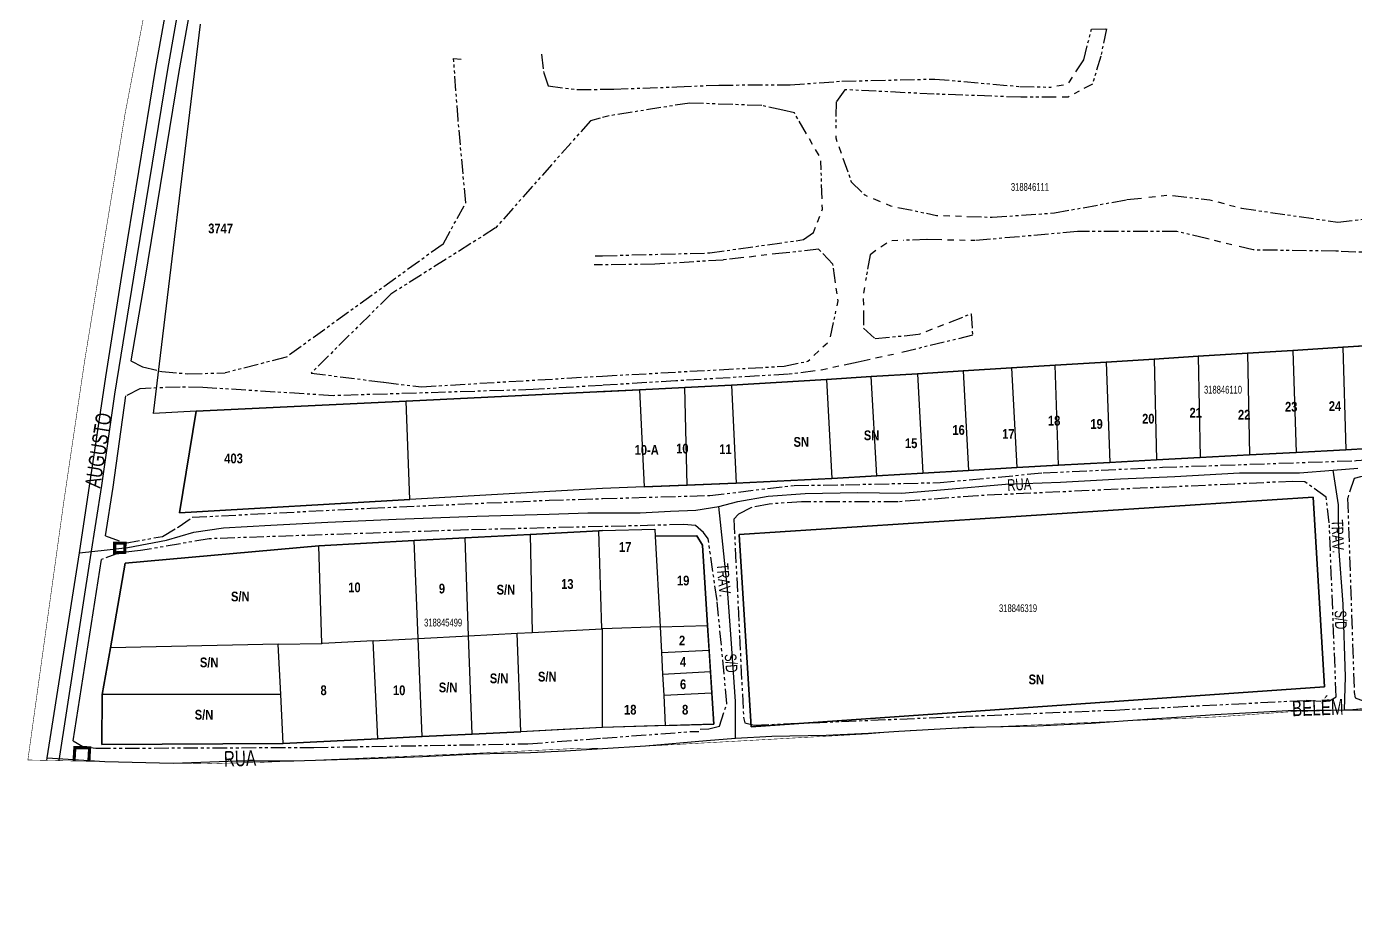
# Model space of a CAD drawing. Extents: x 204834 to 208707, y 4853033 to 4855981.
# Drawn here: x 205648.1 to 205990, y 4853033.3 to 4853262.4 of the extents above; entities that cross this region are included whole.
import ezdxf
from ezdxf.enums import TextEntityAlignment as Align

# ---------------------------------------------------------------- set-up
doc = ezdxf.new("R2010")
doc.units = 0
doc.header["$LTSCALE"] = 1.5
doc.header["$MEASUREMENT"] = 0
doc.linetypes.add('PHANTOMX2', pattern=[5, 2.5, -0.5, 0.5, -0.5, 0.5, -0.5])
for name, color, linetype in [('CD-MALHA-LOTES', 40, 'CONTINUOUS'), ('CD_TXT_QUADRA', 7, 'CONTINUOUS'), ('LM-LIM-SETOR-FISCAL', 7, 'CONTINUOUS'), ('RU-QUADRAS', 6, 'CONTINUOUS'), ('SV-EIXO-ROD-ESTR', 7, 'CONTINUOUS'), ('SV-EIXO-RUA-N-PAV', 6, 'CONTINUOUS'), ('SV-EST-MUNIC-PAV', 1, 'CONTINUOUS'), ('SV-PONTE-BUEIRO', 249, 'CONTINUOUS'), ('SV-RUA-NAO-PAV-S-GUIA-C-GUIA', 7, 'PHANTOMX2'), ('SV-TXT-MUNIC-PAV', 7, 'CONTINUOUS'), ('SV-TXT-RUA-N-PAV-S-GUIA-C-GUIA', 7, 'CONTINUOUS'), ('Th_NmrPort', 7, 'CONTINUOUS')]:
    doc.layers.add(name, color=color, linetype=linetype)
doc.styles.add('ARIAL', font='ARIAL.TTF')
doc.styles.get("Standard").update_dxf_attribs({"font": 'swisscbo.ttf'})
doc.linetypes.add('Limite', pattern='A,20,-3,[130,ltypeshp.shx,S=6.35,R=0,X=0,Y=0],-3,20', length=46)

msp = doc.modelspace()

# ---------------------------------------------------------------- linework, layer by layer
at = {"layer": 'CD-MALHA-LOTES', "linetype": 'Continuous'}
for p, q in [((205997.89, 4853180.65), (205986.75, 4853179.96)), ((205938.27, 4853176.94), (205925.93, 4853176.17)), ((205949.52, 4853177.64), (205938.27, 4853176.94)), ((205938.27, 4853176.94), (205938.83, 4853151.01)), ((205962.21, 4853178.43), (205949.52, 4853177.64)), ((205949.52, 4853177.64), (205950.08, 4853151.61)), ((205973.94, 4853179.16), (205962.21, 4853178.43)), ((205962.21, 4853178.43), (205962.78, 4853152.29)), ((205986.75, 4853179.96), (205973.94, 4853179.16)), ((205973.94, 4853179.16), (205974.74, 4853152.93)), ((205986.75, 4853179.96), (205987.54, 4853153.62)), ((205889.06, 4853173.87), (205877.32, 4853173.14)), ((205901.52, 4853174.65), (205889.06, 4853173.87)), ((205889.06, 4853173.87), (205890.45, 4853148.27)), ((205912.76, 4853175.35), (205901.52, 4853174.65)), ((205901.52, 4853174.65), (205902.9, 4853149)), ((205925.93, 4853176.17), (205912.76, 4853175.35)), ((205913.67, 4853149.64), (205912.76, 4853175.35)), ((205925.93, 4853176.17), (205926.84, 4853150.37)), ((205829.46, 4853170.23), (205817.49, 4853169.61)), ((205853.93, 4853171.69), (205829.46, 4853170.23)), ((205829.46, 4853170.23), (205830.7, 4853145.03)), ((205865.47, 4853172.4), (205853.93, 4853171.69)), ((205853.93, 4853171.69), (205855.31, 4853146.24)), ((205877.32, 4853173.14), (205865.47, 4853172.4)), ((205866.85, 4853146.88), (205865.47, 4853172.4)), ((205877.32, 4853173.14), (205878.7, 4853147.57)), ((205795.17, 4853168.51), (205745.82, 4853166.12)), ((205795.17, 4853168.51), (205805.83, 4853169.04)), ((205817.49, 4853169.61), (205805.83, 4853169.04)), ((205805.83, 4853169.04), (205807.05, 4853144.1)), ((205818.1, 4853144.54), (205817.49, 4853169.61)), ((205691.78, 4853163.5), (205687.48, 4853137.4)), ((205745.82, 4853166.12), (205691.78, 4853163.5)), ((205746.71, 4853140.82), (205745.82, 4853166.12)), ((205962.78, 4853152.29), (205974.74, 4853152.93)), ((205974.74, 4853152.93), (205987.54, 4853153.62)), ((205987.54, 4853153.62), (205999.03, 4853154.23)), ((205902.9, 4853149), (205913.67, 4853149.64)), ((205913.67, 4853149.64), (205926.84, 4853150.37)), ((205926.84, 4853150.37), (205938.83, 4853151.01)), ((205938.83, 4853151.01), (205950.08, 4853151.61)), ((205950.08, 4853151.61), (205962.78, 4853152.29)), ((205830.7, 4853145.03), (205855.31, 4853146.24)), ((205855.31, 4853146.24), (205866.85, 4853146.88)), ((205866.85, 4853146.88), (205878.7, 4853147.57)), ((205878.7, 4853147.57), (205890.45, 4853148.27)), ((205890.45, 4853148.27), (205902.9, 4853149)), ((205796.31, 4853143.68), (205746.71, 4853140.82)), ((205807.05, 4853144.1), (205796.31, 4853143.68)), ((205807.05, 4853144.1), (205818.1, 4853144.54)), ((205818.1, 4853144.54), (205830.7, 4853145.03)), ((205687.48, 4853137.4), (205746.71, 4853140.82)), ((205979.17, 4853141.41), (205831.44, 4853131.78)), ((205982.09, 4853092.65), (205979.17, 4853141.41)), ((205795.41, 4853132.77), (205777.73, 4853131.83)), ((205796.33, 4853132.82), (205795.41, 4853132.77)), ((205796.11, 4853107.53), (205795.41, 4853132.77)), ((205796.33, 4853132.82), (205809.75, 4853133.22)), ((205809.75, 4853133.22), (205809.85, 4853131.37)), ((205747.82, 4853130.24), (205723.3, 4853128.94)), ((205760.95, 4853130.94), (205747.82, 4853130.24)), ((205748.86, 4853105.08), (205747.82, 4853130.24)), ((205777.73, 4853131.83), (205760.95, 4853130.94)), ((205761.87, 4853105.76), (205760.95, 4853130.94)), ((205777.73, 4853131.83), (205778.2, 4853106.6)), ((205820.6, 4853131.49), (205809.85, 4853131.37)), ((205809.85, 4853131.37), (205811.11, 4853108.03)), ((205822.07, 4853129.06), (205820.6, 4853131.49)), ((205823.34, 4853108.41), (205822.07, 4853129.06)), ((205831.44, 4853131.78), (205834.57, 4853082.39)), ((205724.13, 4853103.81), (205723.3, 4853128.94)), ((205737.35, 4853104.49), (205748.86, 4853105.08)), ((205748.86, 4853105.08), (205761.87, 4853105.76)), ((205749.89, 4853079.84), (205748.86, 4853105.08)), ((205761.87, 4853105.76), (205774.34, 4853106.4)), ((205762.79, 4853080.48), (205761.87, 4853105.76)), ((205774.34, 4853106.4), (205778.2, 4853106.6)), ((205775.27, 4853081.11), (205774.34, 4853106.4)), ((205778.2, 4853106.6), (205796.11, 4853107.53)), ((205796.11, 4853107.53), (205796.33, 4853107.54)), ((205811.11, 4853108.03), (205796.33, 4853107.54)), ((205796.33, 4853082.16), (205796.33, 4853107.54)), ((205811.11, 4853108.03), (205823.34, 4853108.41)), ((205811.11, 4853108.03), (205811.46, 4853101.51)), ((205823.73, 4853102.11), (205823.34, 4853108.41)), ((205669.73, 4853102.69), (205667.62, 4853090.68)), ((205712.85, 4853103.58), (205669.73, 4853102.69)), ((205712.85, 4853103.58), (205724.13, 4853103.81)), ((205713.52, 4853090.68), (205712.85, 4853103.58)), ((205724.31, 4853103.81), (205724.13, 4853103.81)), ((205737.35, 4853104.49), (205724.31, 4853103.81)), ((205738.52, 4853079.27), (205737.35, 4853104.49)), ((205811.46, 4853101.51), (205823.73, 4853102.11)), ((205824.07, 4853096.55), (205823.73, 4853102.11)), ((205811.46, 4853101.51), (205811.76, 4853095.94)), ((205811.76, 4853095.94), (205824.07, 4853096.55)), ((205811.76, 4853095.94), (205812.05, 4853090.5)), ((205824.41, 4853091.1), (205824.07, 4853096.55)), ((205834.57, 4853082.39), (205982.09, 4853092.65)), ((205713.52, 4853090.68), (205667.62, 4853090.68)), ((205714.17, 4853078.06), (205713.52, 4853090.68)), ((205812.05, 4853090.5), (205824.41, 4853091.1)), ((205812.05, 4853090.5), (205812.44, 4853082.68)), ((205824.92, 4853083.07), (205824.41, 4853091.1)), ((205796.33, 4853082.16), (205775.27, 4853081.11)), ((205812.44, 4853082.68), (205796.33, 4853082.16)), ((205812.44, 4853082.68), (205824.92, 4853083.07)), ((205714.17, 4853078.06), (205738.52, 4853079.27)), ((205738.52, 4853079.27), (205749.89, 4853079.84)), ((205749.89, 4853079.84), (205762.79, 4853080.48)), ((205762.79, 4853080.48), (205775.27, 4853081.11))]:
    msp.add_line(p, q, dxfattribs=at)
for points in [[(205691.78, 4853163.5), (205680.76, 4853162.97), (205692.85, 4853263.07)], [(205723.3, 4853128.94), (205673.55, 4853124.4), (205669.73, 4853102.69)], [(205667.62, 4853090.68), (205667.49, 4853077.8), (205714.17, 4853078.06)]]:
    msp.add_lwpolyline(points, dxfattribs=at)
at = {"layer": 'LM-LIM-SETOR-FISCAL', "linetype": 'Limite', "ltscale": 0.1, "const_width": 0.13, "flags": 128}
msp.add_lwpolyline([(208132.13, 4853213.19), (208114.89, 4853209.76), (208079.6, 4853197.34), (208051.55, 4853180.72), (208025.58, 4853147.48), (208008.96, 4853121.51), (207990.27, 4853095.54), (207977.18, 4853074.27), (207977.18, 4853074.27), (207977.25, 4853074.22), (207977.18, 4853074.27), (207956.1, 4853085.93), (207945.82, 4853090.68), (207936.07, 4853099.64), (207925.79, 4853113.08), (207912.87, 4853122.04), (207901.27, 4853129.42), (207885.99, 4853134.43), (207866.22, 4853130.48), (207857.06, 4853117.3), (207855.74, 4853109.65), (207854.29, 4853104.12), (207849.81, 4853098.58), (207843.48, 4853094.63), (207832.35, 4853091.47), (207826.81, 4853088.04), (207822.46, 4853090.02), (207820.49, 4853094.5), (207817.85, 4853098.72), (207811.26, 4853102.27), (207805.07, 4853103.59), (207799.14, 4853104.38), (207790.7, 4853104.38), (207787.01, 4853100.03), (207786.62, 4853093.31), (207788.2, 4853087.12), (207790.57, 4853079.61), (207790.97, 4853071.24), (207790.84, 4853064.52), (207788.33, 4853057.66), (207782.8, 4853050.28), (207778.71, 4853047.25), (207773.44, 4853045.67), (207762.04, 4853043.3), (207754.13, 4853041.45), (207747.15, 4853035.92), (207736.87, 4853033.41), (207724.88, 4853033.81), (207719.34, 4853036.97), (207718.29, 4853046.46), (207718.15, 4853057.73), (207718.02, 4853064.06), (207716.7, 4853070.78), (207713.41, 4853075.39), (207708.27, 4853076.71), (207703.66, 4853075.26), (207699.7, 4853071.57), (207695.82, 4853066.3), (207691.07, 4853063.26), (207679.08, 4853063.26), (207668.54, 4853066.43), (207663.92, 4853071.17), (207660.23, 4853076.31), (207656.54, 4853081.71), (207653.12, 4853086.99), (207651.8, 4853094.76), (207650.35, 4853101.35), (207645.47, 4853108.07), (207638.75, 4853112.42), (207633.48, 4853114.13), (207625.51, 4853116.05), (207616.55, 4853118.55), (207607.72, 4853121.45), (207599.15, 4853123.03), (207589.26, 4853124.48), (207579.64, 4853122.9), (207567.98, 4853122.5), (207563.63, 4853123.29), (207559.41, 4853125.53), (207549.66, 4853131.07), (207540.31, 4853134.1), (207534.9, 4853135.16), (207526.34, 4853135.42), (207517.37, 4853134.63), (207509.86, 4853132.26), (207501.03, 4853132.12), (207496.16, 4853134.1), (207489.44, 4853138.19), (207485.09, 4853140.95), (207483.24, 4853145.3), (207433.38, 4853135.75), (207434.67, 4853127.72), (207426.82, 4853124.81), (207415.73, 4853122.98), (207396.77, 4853120.95), (207392.49, 4853119.11), (207387.47, 4853118.39), (207381.3, 4853117.24), (207376.56, 4853116.38), (207369.1, 4853115.23), (207357.97, 4853112.75), (207344.5, 4853111.15), (207333.42, 4853111.36), (207328.77, 4853111.37), (207320.7, 4853109.57), (207319.42, 4853105.86), (207317.92, 4853104.36), (207313.42, 4853103), (207306.84, 4853102), (207303.18, 4853099.75), (207300.74, 4853099.94), (207297.24, 4853101.27), (207294.36, 4853102.41), (207290.13, 4853102.41), (207285.91, 4853101.58), (207283.75, 4853100.66), (207281.89, 4853098.7), (207278.14, 4853097.67), (207267.11, 4853095.09), (207250.59, 4853091.4), (207242.24, 4853089.87), (207232.02, 4853089.01), (207225.74, 4853087.76), (207218.42, 4853086.81), (207208.78, 4853084.88), (207201.06, 4853083.36), (207192.55, 4853081.52), (207188.75, 4853080.47), (207183.81, 4853079.34), (207181.54, 4853078.81), (207178.97, 4853078.21), (207175.42, 4853077.24), (207161.51, 4853073.61), (207134.62, 4853067.5), (207121.18, 4853063.43), (207109.77, 4853060.98), (207083.02, 4853055.24), (207071.92, 4853053.66), (207063.04, 4853052.2), (207057.57, 4853051.22), (207048.59, 4853049.32), (207041.5, 4853047.9), (207028.02, 4853045.07), (207018.95, 4853043.22), (207009.04, 4853041.02), (207007.25, 4853052.87), (207006.42, 4853057.28), (207004.98, 4853065.92), (207003.06, 4853076.97), (207001.71, 4853082.51), (207000.15, 4853089.03), (206998.25, 4853095.75), (206995.98, 4853101.99), (206993.74, 4853107.81), (206987.39, 4853105.57), (206977.81, 4853100.47), (206967.6, 4853097.61), (206962.59, 4853093.58), (206958.92, 4853089.46), (206955.6, 4853082.5), (206950.01, 4853078.17), (206943.28, 4853074.5), (206936.66, 4853071.45), (206932.61, 4853069.6), (206929.01, 4853068.36), (206924.61, 4853067.87), (206920.58, 4853068.19), (206915.12, 4853068.72), (206902.95, 4853070.8), (206891.38, 4853067.85), (206880.4, 4853065.73), (206872.64, 4853064.04), (206858.24, 4853060.22), (206847.8, 4853057.54), (206840.17, 4853055.43), (206828.46, 4853052.32), (206822.53, 4853050.63), (206811.52, 4853047.66), (206803.01, 4853045.24), (206783.97, 4853039.27), (206779.35, 4853035.22), (206768.83, 4853039.64), (206726.11, 4853063.48), (206713.2, 4853068.45), (206676.44, 4853090.31), (206672.42, 4853095.9), (206668.43, 4853097.71), (206665.78, 4853098.35), (206614.27, 4853094.76), (206560.2, 4853092.06), (206527.07, 4853088.1), (206526.63, 4853090.28), (206436.89, 4853085.62), (206403.59, 4853083.9), (206378.69, 4853082.54), (206306.59, 4853077.18), (206281.43, 4853073.09), (206250.76, 4853068.13), (206249.32, 4853067.81), (206241.73, 4853106.06), (206174.74, 4853099.25), (206115.25, 4853096.39), (206097.24, 4853093.29), (206088.22, 4853093.5), (206047.56, 4853092.24), (205987.11, 4853086.63), (205973.22, 4853086.23), (205954.27, 4853084.91), (205875.14, 4853081.42), (205864.61, 4853080.53), (205796.33, 4853076.78), (205791.35, 4853076.88), (205760.46, 4853075.4), (205708.12, 4853073.2), (205697.96, 4853072.98), (205694.02, 4853072.84), (205648.48, 4853073.83), (205657.67, 4853139.89), (205663.09, 4853176.52), (205673.5, 4853240.08), (205679.81, 4853273), (205682.39, 4853291.1), (205686.45, 4853319.25), (205690.23, 4853344.16), (205693.06, 4853366.18), (205695.8, 4853385.06), (205698.77, 4853405.47), (205701.84, 4853427.15), (205703.38, 4853440.04), (205705.6, 4853461.25), (205707.13, 4853485.05), (205708.09, 4853504.93), (205707.25, 4853529.87), (205706.63, 4853547.82), (205704.33, 4853573.07), (205701.82, 4853593.22), (205697.65, 4853618.26), (205692.43, 4853645.81), (205685.96, 4853670.23), (205679.7, 4853691.73), (205670, 4853719.35), (205658.78, 4853745.51), (205610.54, 4853829.65), (205562.78, 4853902.04), (205476.94, 4854024.43), (205418.69, 4854109.18), (205356.81, 4854200.14), (205285.27, 4854304.56), (205232.63, 4854379.82), (205148.32, 4854500.33), (205059.6, 4854625.34), (204995.99, 4854716.47), (204934.98, 4854801.22), (204887.55, 4854871.19), (204871.08, 4854893.76), (204835.64, 4854946.28), (204834.25, 4854948.2), (204845.64, 4854959.83), (204876.75, 4854964.71), (204914.35, 4854970.84), (204996.87, 4854983.31), (205090.66, 4854997.71), (205105.98, 4854999.94), (205187.94, 4855012.05), (205245.94, 4855021.11), (205272.68, 4855025.85), (205289.82, 4855028.52), (205353.63, 4855038.1), (205379.87, 4855044.32), (205380.17, 4855053.59), (205399.55, 4855054.95), (205426.54, 4855056.03), (205437.99, 4855056.62), (205499.63, 4855060.67), (205539.31, 4855063.19), (205567.09, 4855064.98), (205582.41, 4855066.09), (205635.91, 4855070), (205692.95, 4855073.42), (205739.37, 4855076.32), (205755.85, 4855076.88), (205779.09, 4855078.91), (205796.39, 4855080.33), (205832.27, 4855082.2), (205855.36, 4855083.58), (205884.96, 4855084.97), (205904.85, 4855085.43), (205945.85, 4855088.06), (205975.45, 4855089.94), (205990.04, 4855090.61), (206010.45, 4855091.62), (206021.42, 4855091.93), (206022.38, 4855094.63), (206023.19, 4855099.07), (206023.73, 4855105.32), (206023.73, 4855114.57), (206023.61, 4855122.77), (206023.73, 4855128.91), (206023.31, 4855148.74), (206059.09, 4855155.08), (206090.43, 4855139.24), (206138.56, 4855111.07), (206178.75, 4855088.19), (206206.79, 4855072.52), (206222.46, 4855062.86), (206230.38, 4855057.64), (206237.19, 4855052.51), (206245.02, 4855046.96), (206277.61, 4855028.92), (206315.11, 4855009.06), (206322.43, 4855004.94), (206334.61, 4854998.15), (206344.05, 4854991.94), (206370.01, 4854978.16), (206377.13, 4854974.52), (206383.62, 4854970.88), (206391.86, 4854965.97), (206400.96, 4854960.99), (206409.67, 4854956.24), (206418.06, 4854951.81), (206428.03, 4854946.58), (206436.74, 4854941.99), (206446.39, 4854936.45), (206454.94, 4854931.86), (206463.33, 4854927.27), (206473.94, 4854921.41), (206483.44, 4854916.66), (206493.49, 4854911.28), (206502.2, 4854906.53), (206509.16, 4854902.73), (206517.55, 4854899.17), (206528.48, 4854896), (206549.69, 4854889.67), (206564.41, 4854883.97), (206567.2, 4854879.08), (206570.83, 4854883.26), (206576.05, 4854891.17), (206582.86, 4854902.57), (206588.24, 4854910.17), (206594.1, 4854919.67), (206601.38, 4854929.09), (206611.99, 4854937.95), (206625.76, 4854949.98), (206640.32, 4854965.18), (206646.34, 4854973.73), (206650.93, 4854980.7), (206656.31, 4854989.4), (206659.8, 4854993.84), (206666.37, 4855000.56), (206674.91, 4855008.32), (206682.51, 4855016.24), (206687.1, 4855021.3), (206689.8, 4855026.21), (206695.97, 4855035.87), (206702.46, 4855046.95), (206709.74, 4855060.01), (206715.44, 4855068.88), (206721.77, 4855075.21), (206727.79, 4855082.65), (206732.22, 4855088.66), (206736.5, 4855097.05), (206739.58, 4855106.79), (206740.85, 4855116.29), (206741.17, 4855125.63), (206741.64, 4855134.02), (206741.17, 4855142.09), (206742.12, 4855150.72), (206742.75, 4855160.06), (206742.43, 4855173.36), (206743.07, 4855183.81), (206745.76, 4855192.36), (206748.45, 4855197.74), (206758.11, 4855205.5), (206768.24, 4855208.82), (206775.2, 4855210.56), (206778.84, 4855212.3), (206783.44, 4855216.26), (206786.6, 4855221.64), (206789.29, 4855225.29), (206792.14, 4855229.4), (206795.63, 4855232.73), (206801.01, 4855234.47), (206808.45, 4855236.21), (206816.52, 4855237.63), (206822.22, 4855240.17), (206827.6, 4855242.54), (206831.4, 4855244.28), (206836.63, 4855244.44), (206839.95, 4855243.97), (206842.19, 4855243.65), (206845.62, 4855240.46), (206849.62, 4855235.99), (206854.58, 4855232.12), (206859.64, 4855229.78), (206864.76, 4855227.39), (206870.2, 4855225.04), (206874.73, 4855222.3), (206878.92, 4855219.29), (206882.98, 4855215.83), (206887.98, 4855212.7), (206893.95, 4855209.85), (206900.29, 4855207.85), (206907.15, 4855206.19), (206913.73, 4855205.04), (206920.81, 4855203.6), (206927.56, 4855201.94), (206933.6, 4855200.48), (206939.89, 4855199.17), (206945.67, 4855197.5), (206951.88, 4855196.77), (206955.65, 4855197.17), (206957.31, 4855197.34), (206961.86, 4855199.66), (206966.53, 4855198.43), (206972.05, 4855197.76), (206977.41, 4855196.39), (206983.23, 4855195.87), (206988.52, 4855195.58), (206994.38, 4855194.99), (206999.44, 4855194.4), (207005.61, 4855193.62), (207012.36, 4855193.6), (207017.57, 4855195.37), (207023.03, 4855199.41), (207027.73, 4855202.05), (207032.27, 4855204.91), (207036.83, 4855207.98), (207041.71, 4855210.66), (207047.65, 4855212.46), (207053.63, 4855214.05), (207060.03, 4855216.42), (207065.62, 4855219.18), (207071.3, 4855222.28), (207076, 4855226.44), (207079.82, 4855231.03), (207081.1, 4855236.76), (207082.6, 4855241.31), (207088.02, 4855243.94), (207090.58, 4855249.59), (207089.81, 4855256.18), (207088.3, 4855261.39), (207091.68, 4855264.78), (207096.44, 4855266.15), (207101.11, 4855269.63), (207105.02, 4855274.18), (207109.74, 4855275.56), (207115.56, 4855275.11), (207120.83, 4855274.22), (207125.84, 4855273.37), (207131.74, 4855271.63), (207137.13, 4855270.1), (207140.28, 4855270.08), (207149.52, 4855272.92), (207159.75, 4855279.15), (207168.21, 4855287.16), (207178.44, 4855293.84), (207190.46, 4855299.18), (207198.91, 4855306.29), (207210.48, 4855312.52), (207226.05, 4855320.31), (207238.96, 4855331.88), (207248.75, 4855350.57), (207250.97, 4855379.94), (207256.76, 4855404.86), (207263.43, 4855423.99), (207271.89, 4855446.69), (207282.57, 4855472.94), (207294.81, 4855494.97), (207326.84, 4855524.34), (207365.56, 4855558.16), (207387.07, 4855586.87), (207407.16, 4855615.16), (207422.96, 4855638.92), (207434.53, 4855666.07), (207438.09, 4855689.65), (207436.31, 4855734.15), (207437.65, 4855776.65), (207435.87, 4855804.68), (207437.2, 4855838.5), (207442.99, 4855862.09), (207450.11, 4855888.79), (207460.34, 4855908.81), (207484.89, 4855935.84), (207514.89, 4855951.47), (207555.87, 4855955.7), (207618.39, 4855944.29), (207657.68, 4855935.84), (207679.23, 4855930.77), (207701.08, 4855927.5), (207727.34, 4855933.29), (207757.59, 4855943.08), (207797.2, 4855948.42), (207840.36, 4855943.52), (207880.86, 4855931.06), (207908.47, 4855922.08), (207928.08, 4855916.75), (207978.98, 4855907.33), (207988.92, 4855905.77), (208022.36, 4855902.14), (208058.85, 4855901.25), (208090, 4855903.03), (208114.96, 4855908.68), (208130.68, 4855913.81), (208161.85, 4855928.41), (208188.89, 4855948.62), (208218.29, 4855981.06), (208246.45, 4855971.34), (208278.32, 4855947.49), (208315.9, 4855902.87), (208367.57, 4855812.45), (208407.49, 4855740.82), (208443.9, 4855682.11), (208501.44, 4855564.09), (208520.23, 4855513.59), (208554.28, 4855420.83), (208582.46, 4855346.85), (208608.3, 4855254.08), (208634.13, 4855164.83), (208662.31, 4855069.71), (208689.32, 4854981.64), (208696.37, 4854928.8), (208702.51, 4854871.1), (208702.64, 4854844.17), (208698.6, 4854815.34), (208685.17, 4854772.09), (208669.12, 4854736.78), (208666.53, 4854731.08), (208618.81, 4854675.16), (208569.26, 4854639.06), (208558.41, 4854631.16), (208530.44, 4854622.7), (208494.29, 4854611.78), (208442.09, 4854593.13), (208386.91, 4854561.82), (208367.53, 4854543.92), (208320.55, 4854507.76), (208301.91, 4854481.66), (208287, 4854448.85), (208272.08, 4854390.69), (208264.63, 4854342.97), (208264.41, 4854341.07), (208259.41, 4854296.74), (208259.41, 4854241.19), (208259.41, 4854191.98), (208256.43, 4854122.63), (208248.97, 4854065.96), (208232.56, 4854015.63), (208216.16, 4853966.42), (208198.26, 4853911.24), (208184.84, 4853872.46), (208177.39, 4853828.47), (208173.66, 4853792.31), (208166.95, 4853749.8), (208162.4, 4853719.3), (208164.42, 4853685.56), (208172.06, 4853630.34), (208197.55, 4853545.38), (208223.89, 4853510.55), (208245.13, 4853460.42), (208259.57, 4853406.68), (208260.42, 4853403.5), (208260.52, 4853398.64), (208261.27, 4853362.72), (208252.77, 4853293.05), (208222.19, 4853252.27), (208166.97, 4853226.79)], close=True, dxfattribs=at)
at = {"layer": 'RU-QUADRAS', "linetype": 'Continuous'}
for points in [[(205997.89, 4853180.65), (205986.75, 4853179.96), (205973.94, 4853179.16), (205962.21, 4853178.43), (205949.52, 4853177.64), (205938.27, 4853176.94), (205925.93, 4853176.17), (205912.76, 4853175.35), (205901.52, 4853174.65), (205889.06, 4853173.87), (205877.32, 4853173.14), (205865.47, 4853172.4), (205853.93, 4853171.69), (205829.46, 4853170.23), (205817.49, 4853169.61), (205805.83, 4853169.04), (205796.53, 4853168.58), (205745.82, 4853166.12), (205691.78, 4853163.5), (205680.76, 4853162.97), (205680.76, 4853162.97), (205692.85, 4853263.07)], [(205999.03, 4853154.23), (205987.54, 4853153.62), (205974.74, 4853152.93), (205962.78, 4853152.29), (205950.08, 4853151.61), (205938.83, 4853151.01), (205926.84, 4853150.37), (205913.67, 4853149.64), (205902.9, 4853149), (205890.45, 4853148.27), (205878.7, 4853147.57), (205866.85, 4853146.88), (205855.31, 4853146.24), (205830.7, 4853145.03), (205817.94, 4853144.53), (205807.05, 4853144.1), (205796.31, 4853143.68), (205746.71, 4853140.82), (205687.48, 4853137.4), (205687.48, 4853137.4), (205691.78, 4853163.5), (205745.82, 4853166.12), (205796.53, 4853168.58), (205805.83, 4853169.04), (205817.49, 4853169.61), (205829.46, 4853170.23), (205853.93, 4853171.69), (205865.47, 4853172.4), (205877.32, 4853173.14), (205889.06, 4853173.87), (205901.52, 4853174.65), (205912.76, 4853175.35), (205925.93, 4853176.17), (205938.27, 4853176.94), (205949.52, 4853177.64), (205962.21, 4853178.43), (205973.94, 4853179.16), (205986.75, 4853179.96), (205997.89, 4853180.65)]]:
    msp.add_lwpolyline(points, dxfattribs=at)
for points in [[(205831.44, 4853131.78), (205979.17, 4853141.41), (205982.09, 4853092.65), (205834.57, 4853082.39), (205831.44, 4853131.78)], [(205667.49, 4853077.8), (205667.62, 4853090.68), (205669.73, 4853102.69), (205673.55, 4853124.4), (205723.3, 4853128.94), (205747.82, 4853130.24), (205760.95, 4853130.94), (205777.73, 4853131.83), (205795.41, 4853132.77), (205796.33, 4853132.82), (205809.75, 4853133.22), (205809.85, 4853131.37), (205820.6, 4853131.49), (205822.07, 4853129.06), (205823.34, 4853108.41), (205824.92, 4853083.07), (205796.33, 4853082.16), (205786.17, 4853081.65), (205775.27, 4853081.11), (205762.79, 4853080.48), (205749.89, 4853079.84), (205738.52, 4853079.27), (205714.17, 4853078.06), (205667.49, 4853077.8)]]:
    msp.add_lwpolyline(points, close=True, dxfattribs=at)
at = {"layer": 'SV-EIXO-ROD-ESTR'}
msp.add_lwpolyline([(205653.39, 4853073.72), (205653.47, 4853074.41), (205661.73, 4853127.14), (205664.45, 4853144.87), (205668.52, 4853172.33), (205672.68, 4853198.45), (205681.43, 4853251.9), (205685.5, 4853274.85), (205687.66, 4853291.55), (205688, 4853293.44), (205688.35, 4853295.47), (205691.08, 4853312.88), (205693.59, 4853329.07), (205697.37, 4853356.4), (205705.94, 4853419.49), (205708.59, 4853435.76), (205710.54, 4853448.2), (205711.87, 4853460.21), (205712.67, 4853472.08), (205714.34, 4853494.29), (205713.62, 4853524.91)], dxfattribs=at)
at = {"layer": 'SV-EIXO-RUA-N-PAV'}
for points in [[(205796.33, 4853137.41), (205805.98, 4853137.41), (205813.79, 4853137.79), (205820.31, 4853138.11), (205826.2, 4853139.04), (205831.12, 4853140.33), (205838.94, 4853141.7), (205848.44, 4853142.32), (205861.93, 4853142.62), (205873.27, 4853142.47), (205884.31, 4853143.39), (205900.02, 4853144.77), (205914.12, 4853145.23), (205929.6, 4853146.15), (205943.55, 4853146.76), (205960.18, 4853147.68), (205975.67, 4853147.68), (205984.3, 4853148.33), (205990.61, 4853148.84)], [(205987.17, 4853086.72), (205987.47, 4853095.18), (205986.86, 4853113.88), (205985.78, 4853128.6), (205985.63, 4853139.48), (205984.3, 4853148.33)], [(205661.73, 4853127.14), (205668.9, 4853127.91), (205674.19, 4853128.46), (205684.11, 4853130.34), (205691.17, 4853132.43), (205698.77, 4853133.53), (205711.01, 4853134.19), (205725.61, 4853134.97), (205743.25, 4853135.74), (205763.98, 4853136.51), (205782.55, 4853137.06), (205792.58, 4853137.39), (205796.34, 4853137.39)], [(205830.49, 4853079.42), (205830.51, 4853088.9), (205829.43, 4853104.99), (205828.51, 4853117.72), (205827.29, 4853129.37), (205826.2, 4853139.04)], [(205796.33, 4853076.78), (205807.34, 4853077.44), (205823.11, 4853078.81), (205830.49, 4853079.42), (205839.87, 4853079.92), (205853.83, 4853080.23), (205864.73, 4853080.75), (205872.56, 4853081.21), (205890.75, 4853082.29), (205908.06, 4853082.62), (205922.06, 4853083.26), (205931.5, 4853083.95), (205953.95, 4853085.56), (205972.71, 4853086.55), (205987.17, 4853086.72), (205988.83, 4853086.74), (205992.89, 4853086.7)], [(205653.47, 4853074.41), (205668.29, 4853073.44), (205685.88, 4853073.01), (205702.44, 4853073.6), (205716.91, 4853073.64), (205736.4, 4853074.22), (205743.06, 4853074.47), (205750.02, 4853074.73), (205763.91, 4853075.39), (205777.75, 4853075.78), (205786.71, 4853076.17), (205796.33, 4853076.78)]]:
    msp.add_lwpolyline(points, dxfattribs=at)
at = {"layer": 'SV-EST-MUNIC-PAV'}
for points in [[(205716.62, 4853524.98), (205717.35, 4853494.22), (205715.67, 4853471.86), (205714.86, 4853459.95), (205713.53, 4853447.8), (205711.56, 4853435.28), (205708.91, 4853419.05), (205700.35, 4853355.99), (205696.56, 4853328.64), (205694.05, 4853312.42), (205691.32, 4853294.98), (205690.64, 4853291.1), (205688.47, 4853274.39), (205684.39, 4853251.39), (205675.64, 4853197.96), (205670.75, 4853167.86), (205667.42, 4853144.42), (205664.5, 4853125.87), (205656.47, 4853073.66)], [(205695.75, 4853291.22), (205693.45, 4853289.47), (205691.44, 4853273.94), (205687.35, 4853250.89), (205678.6, 4853197.46), (205674.95, 4853176.46)], [(205668.42, 4853131.46), (205670.39, 4853143.98), (205673.72, 4853167.44)], [(205660.11, 4853078.78), (205667.46, 4853125.4)]]:
    msp.add_lwpolyline(points, dxfattribs=at)
at = {"layer": 'SV-PONTE-BUEIRO', "const_width": 0.8}
msp.add_lwpolyline([(205670.81, 4853127.1), (205670.79, 4853129.58), (205673.47, 4853129.57), (205673.41, 4853127.23)], close=True, dxfattribs=at)
msp.add_lwpolyline([(205660.36, 4853073.57), (205660.56, 4853077), (205664.36, 4853076.98), (205664.17, 4853073.49)], dxfattribs=at)
at = {"layer": 'SV-RUA-NAO-PAV-S-GUIA-C-GUIA'}
for p, q in [((205793.21, 4853238.18), (205768.78, 4853210.63)), ((205768.78, 4853210.63), (205741.83, 4853193.62)), ((205755.29, 4853206.5), (205714.97, 4853177.41)), ((205741.83, 4853193.62), (205721.35, 4853173.32)), ((205714.97, 4853177.41), (205699.24, 4853173.36)), ((205727.04, 4853167.51), (205693.52, 4853169.6))]:
    msp.add_line(p, q, dxfattribs=at)
for points in [[(205918.11, 4853250.78), (205920.12, 4853253.86), (205922.08, 4853261.72), (205925.94, 4853261.83)], [(205925.94, 4853261.83), (205924.52, 4853254.79), (205922.35, 4853247.61), (205920.18, 4853246.47)], [(205755.29, 4853206.5), (205761.12, 4853217.12), (205759.16, 4853238.42), (205758.01, 4853254.21), (205759.96, 4853254.08)], [(205780.61, 4853255.31), (205781.19, 4853250.53), (205782.34, 4853247.18), (205789.68, 4853246.23), (205796.34, 4853246.3)], [(205796.34, 4853246.29), (205799.2, 4853246.32), (205815.46, 4853246.93), (205826.21, 4853247.38), (205844.57, 4853247.46), (205857.86, 4853248.39), (205881.78, 4853248.93), (205903.66, 4853247.02), (205911.62, 4853246.86), (205911.82, 4853246.9)], [(205916.26, 4853247.96), (205917.22, 4853249.41)], [(205913.07, 4853244.3), (205903.97, 4853244.26), (205881.67, 4853245.05), (205858.7, 4853246.2), (205856.42, 4853243.06), (205856.34, 4853235.77)], [(205913.24, 4853247.16), (205914.94, 4853247.48)], [(205918.94, 4853245.81), (205917.63, 4853245.12)], [(205848.81, 4853234.83), (205845.68, 4853240.23), (205842.74, 4853240.95), (205837.3, 4853242.12), (205818.75, 4853242.77), (205798.01, 4853239.46), (205796.34, 4853239.01)], [(205916.39, 4853244.47), (205916.09, 4853244.31), (205914.6, 4853244.3)], [(205795.73, 4853238.85), (205793.21, 4853238.18)], [(205850.38, 4853232.12), (205849.57, 4853233.52)], [(205856.33, 4853234.36), (205856.32, 4853233.79), (205856.63, 4853232.9)], [(205857.11, 4853231.55), (205857.69, 4853229.91)], [(205852.06, 4853229.23), (205851.14, 4853230.8)], [(205858.16, 4853228.59), (205860.32, 4853222.46), (205863.77, 4853219.12), (205864.42, 4853218.85)], [(205852.79, 4853218.09), (205852.5, 4853227.88)], [(205865.95, 4853218.2), (205867.75, 4853217.44)], [(205890.07, 4853213.62), (205896.59, 4853213.4), (205912.58, 4853214.49), (205931.24, 4853217.94), (205935.48, 4853218.39)], [(205936.88, 4853218.55), (205938.59, 4853218.73)], [(205940, 4853218.88), (205941.51, 4853219.04)], [(205942.92, 4853219.02), (205952.58, 4853217.89), (205953.28, 4853217.7)], [(205852.7, 4853215), (205852.87, 4853215.44), (205852.84, 4853216.55)], [(205869.27, 4853216.8), (205870.39, 4853216.33), (205870.87, 4853216.23)], [(205872.33, 4853215.93), (205882.27, 4853213.88), (205882.6, 4853213.87)], [(205954.66, 4853217.34), (205956.28, 4853216.91)], [(205957.65, 4853216.54), (205959.11, 4853216.15)], [(205960.49, 4853215.79), (205960.71, 4853215.73), (205985.47, 4853212.14), (206017.45, 4853215.87), (206021.42, 4853216.67)], [(205851.61, 4853212.11), (205852.2, 4853213.69)], [(205884.03, 4853213.82), (205885.71, 4853213.76)], [(205887.13, 4853213.72), (205888.65, 4853213.67)], [(205796.34, 4853203.5), (205823.89, 4853204.22), (205848.04, 4853207.63), (205850.6, 4853209.47), (205851.11, 4853210.82)], [(205883.62, 4853207.56), (205879.79, 4853207.64), (205873.7, 4853207.43)], [(205952.37, 4853207.76), (205951.74, 4853207.91), (205944.08, 4853209.74), (205918.51, 4853209.71), (205892.11, 4853207.38), (205891.07, 4853207.4)], [(205856.26, 4853196.57), (205855.6, 4853201.32), (205851.98, 4853205.16), (205841.67, 4853204.05), (205840, 4853203.86)], [(205866.67, 4853204.8), (205865.18, 4853203.77), (205863.94, 4853196.77)], [(205869.47, 4853206.73), (205867.92, 4853205.66)], [(205872.29, 4853207.39), (205870.79, 4853207.34)], [(205886.72, 4853207.49), (205885.04, 4853207.53)], [(205889.65, 4853207.43), (205888.14, 4853207.46)], [(205955.39, 4853207.02), (205953.72, 4853207.43)], [(205958.23, 4853206.33), (205956.76, 4853206.68)], [(206007.01, 4853203.55), (206005.12, 4853203.85), (205984.97, 4853204.66), (205963.74, 4853204.98), (205959.6, 4853205.99)], [(205796.34, 4853201.17), (205794.19, 4853201.15)], [(205794.43, 4853203.45), (205796.34, 4853203.5)], [(205832.69, 4853203.01), (205827.32, 4853202.39), (205809.8, 4853201.32), (205796.34, 4853201.17)], [(205835.74, 4853203.36), (205834.07, 4853203.17)], [(205838.61, 4853203.7), (205837.13, 4853203.52)], [(205856.67, 4853193.69), (205856.46, 4853195.18)], [(205863.7, 4853195.37), (205863.43, 4853193.87)], [(205856.66, 4853190.63), (205856.92, 4853191.88), (205856.86, 4853192.3)], [(205863.4, 4853192.47), (205863.43, 4853190.78)], [(205854.99, 4853182.68), (205856.36, 4853189.22)], [(205863.44, 4853189.4), (205863.5, 4853184.86), (205866.43, 4853182.18), (205877.75, 4853183.3), (205878.17, 4853183.46)], [(205885.5, 4853186.36), (205891.13, 4853188.59), (205891.52, 4853183.03)], [(205879.55, 4853184.01), (205881.22, 4853184.67)], [(205882.62, 4853185.23), (205884.1, 4853185.81)], [(205853.04, 4853180.06), (205854.18, 4853181.13)], [(205891.52, 4853183.03), (205872.58, 4853178.45)], [(205850.7, 4853177.84), (205851.98, 4853179.05)], [(205868.28, 4853177.5), (205866.59, 4853177.12)], [(205871.18, 4853178.13), (205869.69, 4853177.8)], [(205674.95, 4853176.46), (205677.98, 4853174.93), (205682.96, 4853173.7), (205689.57, 4853173.14), (205699.24, 4853173.36)], [(205796.34, 4853172.56), (205843.01, 4853175.08), (205849.14, 4853176.36), (205849.64, 4853176.83)], [(205851.04, 4853173.91), (205844.15, 4853173.01), (205815.17, 4853171.33), (205796.34, 4853170.18)], [(205854.19, 4853174.45), (205852.53, 4853174.1), (205852.48, 4853174.09)], [(205857.09, 4853175.07), (205855.59, 4853174.75)], [(205865.2, 4853176.82), (205862.11, 4853176.14), (205858.5, 4853175.37)], [(205721.35, 4853173.32), (205740.07, 4853170.96), (205749.74, 4853169.8), (205796.34, 4853172.56)], [(205796.34, 4853170.17), (205778.45, 4853169.08), (205727.04, 4853167.51)], [(205693.52, 4853169.6), (205687.66, 4853169.74), (205677.28, 4853169.31), (205673.72, 4853167.44)], [(205796.33, 4853141.04), (205823.89, 4853141.86), (205845.62, 4853144.41), (205858.79, 4853144.62), (205883.17, 4853145.17), (205909.65, 4853147.67), (205940.35, 4853149.09), (205990.21, 4853150.8), (206030.61, 4853154.35), (206088.96, 4853157.3), (206130.98, 4853158.81), (206135.11, 4853159.18)], [(205668.42, 4853131.46), (205673.47, 4853129.57), (205683.11, 4853131.34), (205687.18, 4853133.73), (205690.78, 4853136.25), (205736.59, 4853138.58), (205782.55, 4853140.63), (205796.34, 4853141.04)], [(205796.34, 4853133.85), (205761.67, 4853133.01), (205695.1, 4853130.72), (205677.44, 4853127.66), (205672.07, 4853127.09), (205667.46, 4853125.4)], [(205821.42, 4853081.79), (205823.68, 4853081.81), (205826.39, 4853082.51), (205828.32, 4853088.39), (205825.79, 4853114.88), (205823.49, 4853130.72), (205822.29, 4853132.37), (205820.26, 4853134.1), (205817.28, 4853134.35), (205796.33, 4853133.85)], [(205796.33, 4853079.44), (205819.06, 4853081.15), (205821.09, 4853081.17)], [(205660.11, 4853078.78), (205662.58, 4853077.26), (205665.98, 4853076.85), (205722.01, 4853077.06), (205777.14, 4853077.99), (205796.33, 4853079.44)]]:
    msp.add_lwpolyline(points, dxfattribs=at)
for points in [[(206087.41, 4853094.79), (206089.01, 4853095.06), (206090.51, 4853096.16), (206091.39, 4853097.83), (206091.62, 4853099.75), (206092.24, 4853127.92), (206091.52, 4853149.82), (206091.19, 4853151.03), (206089.18, 4853151.98), (206039.94, 4853150.54), (205991.3, 4853146.63), (205989.69, 4853146.23), (205988.01, 4853141.17), (205989.71, 4853091.18), (205989.96, 4853089.8), (205992.05, 4853089.06), (206050.74, 4853094.09), (206051.19, 4853096.24), (206050.06, 4853120.91), (206055.27, 4853121.14), (206056.4, 4853096.24), (206056.74, 4853094.31), (206085.18, 4853094.85)], [(205981.66, 4853088.88), (205983.36, 4853089.05), (205985.06, 4853090.1), (205983.3, 4853134.79), (205982.45, 4853141.44), (205977.01, 4853145.38), (205973.95, 4853145.48), (205892.88, 4853141.78), (205872.4, 4853140.21), (205847.53, 4853140.22), (205839.18, 4853139.65), (205834.46, 4853138.71), (205831.3, 4853137.05), (205830.1, 4853135.77), (205832.59, 4853084.79), (205832.94, 4853083.36), (205835.36, 4853082.79), (205928.18, 4853086.68), (205977.35, 4853089.18)]]:
    msp.add_lwpolyline(points, close=True, dxfattribs=at)

# ---------------------------------------------------------------- texts
at = {"layer": 'CD_TXT_QUADRA', "linetype": 'Continuous', "style": 'ARIAL', "width": 0.7}
for s, p in [('318846111', (205906.28, 4853221.19)), ('318846110', (205955.95, 4853169.05)), ('318846319', (205903.22, 4853112.87)), ('318845499', (205755.31, 4853109.17))]:
    msp.add_text(s, height=2, dxfattribs=at).set_placement(p, align=Align.MIDDLE)
at = {"layer": 'SV-TXT-MUNIC-PAV', "style": 'ARIAL', "width": 0.7}
msp.add_text('AUGUSTO', height=4, rotation=81, dxfattribs=at).set_placement((205667.06, 4853143.61))
at = {"layer": 'SV-TXT-RUA-N-PAV-S-GUIA-C-GUIA', "style": 'ARIAL', "width": 0.7}
for s, height, rotation, p in [('RUA                                                                                                                                                                        AMAZÔNIA', 3, 3.481, (205900.53, 4853142.99)), ('TRAV.                  S/D', 3, 272, (205983.84, 4853135.56)), ('TRAV.                  S/D', 3, 275, (205825.67, 4853124.24)), ('BELÉM', 4, 2, (205973.77, 4853085.07)), ('RUA', 4, 2, (205698.98, 4853072.08))]:
    msp.add_text(s, height=height, rotation=rotation, dxfattribs=at).set_placement(p)
at = {"layer": 'Th_NmrPort', "color": 1}
for s, p in [('3747', (205694.88, 4853210.51)), ('21', (205947.34, 4853163.13)), ('22', (205959.8, 4853162.61)), ('23', (205971.91, 4853164.66)), ('24', (205983.17, 4853164.83)), ('16', (205886.33, 4853158.69)), ('18', (205910.91, 4853161.08)), ('19', (205921.83, 4853160.23)), ('20', (205935.14, 4853161.59)), ('SN', (205845.46, 4853155.62)), ('SN', (205863.55, 4853157.32)), ('15', (205874.13, 4853155.28)), ('17', (205899.13, 4853157.67)), ('10-A', (205804.59, 4853153.57)), ('10', (205815.26, 4853153.91)), ('11', (205826.35, 4853153.74)), ('403', (205699.01, 4853151.37)), ('17', (205800.55, 4853128.6)), ('10', (205730.9, 4853118.21)), ('9', (205754.21, 4853117.91)), ('S/N', (205769.07, 4853117.62)), ('13', (205785.67, 4853119.08)), ('19', (205815.47, 4853119.97)), ('S/N', (205700.74, 4853115.87)), ('2', (205815.99, 4853104.54)), ('S/N', (205692.73, 4853098.92)), ('4', (205816.25, 4853099.05)), ('S/N', (205767.32, 4853094.82)), ('S/N', (205779.71, 4853095.26)), ('SN', (205905.93, 4853094.55)), ('8', (205723.76, 4853091.76)), ('10', (205742.41, 4853091.75)), ('S/N', (205754.2, 4853092.49)), ('6', (205816.25, 4853093.3)), ('18', (205801.86, 4853086.76)), ('8', (205816.78, 4853086.76)), ('S/N', (205691.41, 4853085.47))]:
    msp.add_text(s, height=2.5, dxfattribs=at).set_placement(p, align=Align.MIDDLE_LEFT)

doc.saveas('drawing.dxf')
